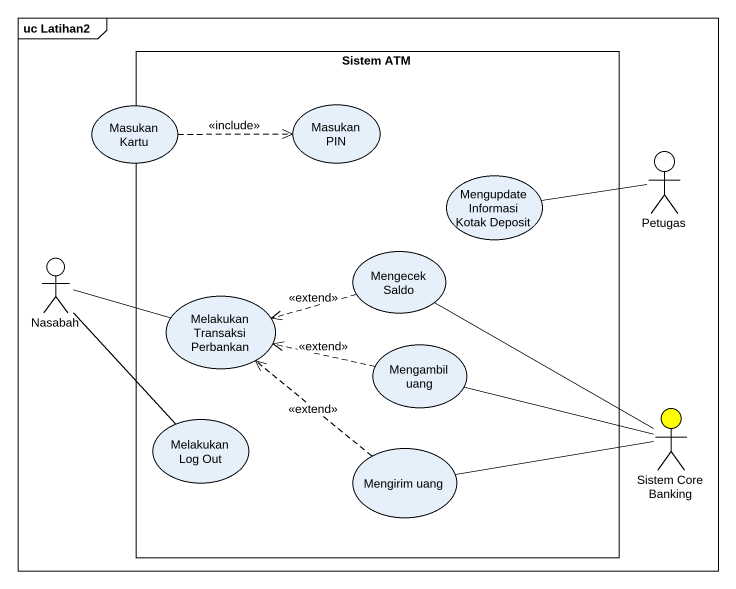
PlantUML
@startuml
mainframe uc Latihan2
rectangle "Sistem ATM" as Sistem_ATM {
  usecase "Masukan PIN" as Masukan_PIN
  usecase "Mengupdate Informasi Kotak Deposit" as Mengupdate_Informasi_Kotak
  usecase "Mengecek Saldo" as Mengecek_Saldo
  usecase "Melakukan Transaksi Perbankan" as Melakukan_Transaksi
  usecase "Mengambil uang" as Mengambil_uang
  usecase "Melakukan Log Out" as Melakukan_Log_Out
  usecase "Mengirim uang" as Mengirim_uang
}
usecase "Masukan Kartu" as Masukan_Kartu
actor Petugas
actor Nasabah
actor "Sistem Core Banking" as Sistem_Core_Banking #FFFF00
Masukan_Kartu .right.> Masukan_PIN : <<include>>
Petugas -left- Mengupdate_Informasi_Kotak
Mengecek_Saldo .left.> Melakukan_Transaksi : <<extend>>
Nasabah -right- Melakukan_Transaksi
Nasabah -- Melakukan_Log_Out
Mengambil_uang .left.> Melakukan_Transaksi : <<extend>>
Mengirim_uang .up.> Melakukan_Transaksi : <<extend>>
Sistem_Core_Banking -up- Mengecek_Saldo
Sistem_Core_Banking -left- Mengambil_uang
Sistem_Core_Banking -left- Mengirim_uang
@enduml
